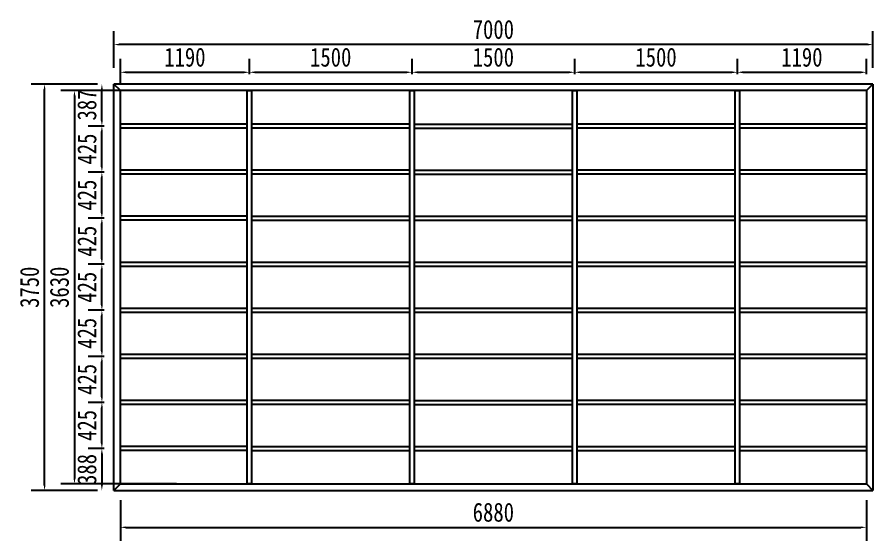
# Model space of a CAD drawing. Header units: millimetres. Extents: x -2018967 to 3675, y -751 to 1571936.
# Drawn here: x -1112248 to -1104356, y 1447392 to 1452225 of the extents above; entities that cross this region are included whole.
import ezdxf

# ---------------------------------------------------------------- set-up
doc = ezdxf.new("R2010")
doc.units = ezdxf.units.MM
doc.header["$LTSCALE"] = 1000
doc.layers.get('0').update_dxf_attribs({"linetype": 'CONTINUOUS'})
doc.layers.get('DEFPOINTS').update_dxf_attribs({"linetype": 'CONTINUOUS'})
doc.styles.add('黑体', font='simhei.ttf', dxfattribs={"width": 0.8})
doc.dimstyles.new('W&&50', dxfattribs={"dimtxt": 175, "dimasz": 50, "dimexe": 125, "dimexo": 150, "dimgap": 50, "dimtad": 1, "dimdec": 0, "dimzin": 0, "dimdsep": 46, "dimtxsty": '黑体', "dimcen": 0.09, "dimclrd": 1, "dimclre": 1, "dimclrt": 7, "dimazin": 2, "dimtfac": 1, "dimtdec": 0, "dimtix": 1, "dimtmove": 2, "dimatfit": 3, "dimfxl": 100, "dimtolj": 1, "dimtzin": 0, "dimarcsym": 0})

# ---------------------------------------------------------------- blocks, each defined once
blk = doc.blocks.new('*D330')
at = {"color": 1, "lineweight": -2, "transparency": 16777216}
for p, q in [((-1111506.4, 1451607.4), (-1112120.1, 1451607.4)), ((-1111995.1, 1447907.4), (-1111995.1, 1451557.4)), ((-1111506.4, 1447857.4), (-1112120.1, 1447857.4))]:
    blk.add_line(p, q, dxfattribs=at)
at = {"color": 1, "transparency": 16777216}
for points in [[(-1112003.4, 1451557.4), (-1111986.7, 1451557.4), (-1111995.1, 1451607.4)], [(-1112003.4, 1447907.4), (-1111986.7, 1447907.4), (-1111995.1, 1447857.4)]]:
    blk.add_solid(points, dxfattribs=at)
at = {"layer": 'DEFPOINTS', "color": 0, "transparency": 16777216}
for p in [(-1111995.1, 1451607.4), (-1111356.4, 1451607.4), (-1111356.4, 1447857.4)]:
    blk.add_point(p, dxfattribs=at)
at = {"color": 7, "transparency": 16777216, "insert": (-1112133.5, 1449732.4), "char_height": 175, "attachment_point": 5, "rotation": 90, "style": '黑体'}
blk.add_mtext('\\A1;3750', dxfattribs=at)
blk = doc.blocks.new('*D331')
at = {"color": 1, "lineweight": -2, "transparency": 16777216}
for p, q in [((-1111356.4, 1451757.4), (-1111356.4, 1452096.7)), ((-1104356.4, 1451757.4), (-1104356.4, 1452096.7)), ((-1104406.4, 1451971.7), (-1111306.4, 1451971.7))]:
    blk.add_line(p, q, dxfattribs=at)
at = {"color": 1, "transparency": 16777216}
for points in [[(-1111306.4, 1451980), (-1111306.4, 1451963.3), (-1111356.4, 1451971.7)], [(-1104406.4, 1451980), (-1104406.4, 1451963.3), (-1104356.4, 1451971.7)]]:
    blk.add_solid(points, dxfattribs=at)
at = {"layer": 'DEFPOINTS', "color": 0, "transparency": 16777216}
for p in [(-1111356.4, 1451971.7), (-1111356.4, 1451607.4), (-1104356.4, 1451607.4)]:
    blk.add_point(p, dxfattribs=at)
at = {"color": 7, "transparency": 16777216, "insert": (-1107856.4, 1452110.1), "char_height": 175, "attachment_point": 5, "style": '黑体'}
blk.add_mtext('\\A1;7000', dxfattribs=at)
blk = doc.blocks.new('*D322')
at = {"color": 1, "lineweight": -2, "transparency": 16777216}
for p, q in [((-1110778.4, 1451547.4), (-1111844.4, 1451547.4)), ((-1111719.4, 1451497.4), (-1111719.4, 1447967.4)), ((-1110778.4, 1447917.4), (-1111844.4, 1447917.4))]:
    blk.add_line(p, q, dxfattribs=at)
at = {"color": 1, "transparency": 16777216}
for points in [[(-1111727.7, 1451497.4), (-1111711.1, 1451497.4), (-1111719.4, 1451547.4)], [(-1111727.7, 1447967.4), (-1111711.1, 1447967.4), (-1111719.4, 1447917.4)]]:
    blk.add_solid(points, dxfattribs=at)
at = {"layer": 'DEFPOINTS', "color": 0, "transparency": 16777216}
for p in [(-1110628.4, 1451547.4), (-1111719.4, 1447917.4), (-1110628.4, 1447917.4)]:
    blk.add_point(p, dxfattribs=at)
at = {"color": 7, "transparency": 16777216, "insert": (-1111857.9, 1449732.4), "char_height": 175, "attachment_point": 5, "rotation": 90, "style": '黑体'}
blk.add_mtext('\\A1;3630', dxfattribs=at)
blk = doc.blocks.new('*D321')
at = {"color": 1, "lineweight": -2, "transparency": 16777216}
for p, q in [((-1111296.4, 1451605.7), (-1111296.4, 1451840.8)), ((-1110106.3, 1451697.4), (-1110106.3, 1451840.8)), ((-1111246.4, 1451715.8), (-1110156.3, 1451715.8))]:
    blk.add_line(p, q, dxfattribs=at)
at = {"color": 1, "transparency": 16777216}
for points in [[(-1111246.4, 1451724.1), (-1111246.4, 1451707.4), (-1111296.4, 1451715.8)], [(-1110156.3, 1451724.1), (-1110156.3, 1451707.4), (-1110106.3, 1451715.8)]]:
    blk.add_solid(points, dxfattribs=at)
at = {"layer": 'DEFPOINTS', "color": 0, "transparency": 16777216}
for p in [(-1110106.3, 1451715.8), (-1110106.3, 1451547.4), (-1111296.4, 1451455.7)]:
    blk.add_point(p, dxfattribs=at)
at = {"color": 7, "transparency": 16777216, "insert": (-1110701.3, 1451854.3), "char_height": 175, "attachment_point": 5, "style": '黑体'}
blk.add_mtext('\\A1;1190', dxfattribs=at)
blk = doc.blocks.new('*D325')
at = {"color": 1, "lineweight": -2, "transparency": 16777216}
for p, q in [((-1110106.3, 1451697.4), (-1110106.3, 1451840.8)), ((-1108606.3, 1451697.4), (-1108606.3, 1451840.8)), ((-1110056.3, 1451715.8), (-1108656.3, 1451715.8))]:
    blk.add_line(p, q, dxfattribs=at)
at = {"color": 1, "transparency": 16777216}
for points in [[(-1110056.3, 1451724.1), (-1110056.3, 1451707.4), (-1110106.3, 1451715.8)], [(-1108656.3, 1451724.1), (-1108656.3, 1451707.4), (-1108606.3, 1451715.8)]]:
    blk.add_solid(points, dxfattribs=at)
at = {"layer": 'DEFPOINTS', "color": 0, "transparency": 16777216}
for p in [(-1108606.3, 1451715.8), (-1110106.3, 1451547.4), (-1108606.3, 1451547.4)]:
    blk.add_point(p, dxfattribs=at)
at = {"color": 7, "transparency": 16777216, "insert": (-1109356.3, 1451854.3), "char_height": 175, "attachment_point": 5, "style": '黑体'}
blk.add_mtext('\\A1;1500', dxfattribs=at)
blk = doc.blocks.new('*D326')
at = {"color": 1, "lineweight": -2, "transparency": 16777216}
for p, q in [((-1108606.3, 1451697.4), (-1108606.3, 1451840.8)), ((-1107106.3, 1451697.4), (-1107106.3, 1451840.8)), ((-1108556.3, 1451715.8), (-1107156.3, 1451715.8))]:
    blk.add_line(p, q, dxfattribs=at)
at = {"color": 1, "transparency": 16777216}
for points in [[(-1108556.3, 1451724.1), (-1108556.3, 1451707.4), (-1108606.3, 1451715.8)], [(-1107156.3, 1451724.1), (-1107156.3, 1451707.4), (-1107106.3, 1451715.8)]]:
    blk.add_solid(points, dxfattribs=at)
at = {"layer": 'DEFPOINTS', "color": 0, "transparency": 16777216}
for p in [(-1107106.3, 1451715.8), (-1108606.3, 1451547.4), (-1107106.3, 1451547.4)]:
    blk.add_point(p, dxfattribs=at)
at = {"color": 7, "transparency": 16777216, "insert": (-1107856.3, 1451854.3), "char_height": 175, "attachment_point": 5, "style": '黑体'}
blk.add_mtext('\\A1;1500', dxfattribs=at)
blk = doc.blocks.new('*D327')
at = {"color": 1, "lineweight": -2, "transparency": 16777216}
for p, q in [((-1107106.3, 1451697.4), (-1107106.3, 1451840.8)), ((-1105606.3, 1451697.4), (-1105606.3, 1451840.8)), ((-1107056.3, 1451715.8), (-1105656.3, 1451715.8))]:
    blk.add_line(p, q, dxfattribs=at)
at = {"color": 1, "transparency": 16777216}
for points in [[(-1107056.3, 1451724.1), (-1107056.3, 1451707.4), (-1107106.3, 1451715.8)], [(-1105656.3, 1451724.1), (-1105656.3, 1451707.4), (-1105606.3, 1451715.8)]]:
    blk.add_solid(points, dxfattribs=at)
at = {"layer": 'DEFPOINTS', "color": 0, "transparency": 16777216}
for p in [(-1105606.3, 1451715.8), (-1107106.3, 1451547.4), (-1105606.3, 1451547.4)]:
    blk.add_point(p, dxfattribs=at)
at = {"color": 7, "transparency": 16777216, "insert": (-1106356.3, 1451854.3), "char_height": 175, "attachment_point": 5, "style": '黑体'}
blk.add_mtext('\\A1;1500', dxfattribs=at)
blk = doc.blocks.new('*D332')
at = {"color": 1, "lineweight": -2, "transparency": 16777216}
for p, q in [((-1105606.3, 1451697.4), (-1105606.3, 1451840.8)), ((-1104416.4, 1451697.4), (-1104416.4, 1451840.8)), ((-1105556.3, 1451715.8), (-1104466.4, 1451715.8))]:
    blk.add_line(p, q, dxfattribs=at)
at = {"color": 1, "transparency": 16777216}
for points in [[(-1105556.3, 1451724.1), (-1105556.3, 1451707.4), (-1105606.3, 1451715.8)], [(-1104466.4, 1451724.1), (-1104466.4, 1451707.4), (-1104416.4, 1451715.8)]]:
    blk.add_solid(points, dxfattribs=at)
at = {"layer": 'DEFPOINTS', "color": 0, "transparency": 16777216}
for p in [(-1104416.4, 1451715.8), (-1105606.3, 1451547.4), (-1104416.4, 1451547.4)]:
    blk.add_point(p, dxfattribs=at)
at = {"color": 7, "transparency": 16777216, "insert": (-1105011.3, 1451854.3), "char_height": 175, "attachment_point": 5, "style": '黑体'}
blk.add_mtext('\\A1;1190', dxfattribs=at)
blk = doc.blocks.new('*D333')
at = {"color": 1, "lineweight": -2, "transparency": 16777216}
for p, q in [((-1111296.4, 1447767.4), (-1111296.4, 1447392.2)), ((-1104416.4, 1447767.4), (-1104416.4, 1447392.2)), ((-1111246.4, 1447517.2), (-1104466.4, 1447517.2))]:
    blk.add_line(p, q, dxfattribs=at)
at = {"color": 1, "transparency": 16777216}
for points in [[(-1111246.4, 1447525.5), (-1111246.4, 1447508.8), (-1111296.4, 1447517.2)], [(-1104466.4, 1447525.5), (-1104466.4, 1447508.8), (-1104416.4, 1447517.2)]]:
    blk.add_solid(points, dxfattribs=at)
at = {"layer": 'DEFPOINTS', "color": 0, "transparency": 16777216}
for p in [(-1111296.4, 1447917.4), (-1104416.4, 1447917.4), (-1104416.4, 1447517.2)]:
    blk.add_point(p, dxfattribs=at)
at = {"color": 7, "transparency": 16777216, "insert": (-1107856.4, 1447655.6), "char_height": 175, "attachment_point": 5, "style": '黑体'}
blk.add_mtext('\\A1;6880', dxfattribs=at)
blk = doc.blocks.new('*U334')
blk.add_lwpolyline([(-20, 1815), (20, 1815), (20, -1815), (-20, -1815)], close=True)
blk = doc.blocks.new('*U335')
at = {"color": 0, "linetype": 'ByBlock', "lineweight": -2, "transparency": 16777216}
for p in [(0, 0), (1500, 0), (3000, 0), (4500, 0)]:
    blk.add_blockref('*U334', p, dxfattribs=at)
blk = doc.blocks.new('*D336')
at = {"color": 1, "lineweight": -2, "transparency": 16777216}
for p, q in [((-1111446.4, 1448245), (-1111591.7, 1448245)), ((-1111466.7, 1448195), (-1111466.7, 1447907.4)), ((-1111506.4, 1447857.4), (-1111591.7, 1447857.4))]:
    blk.add_line(p, q, dxfattribs=at)
at = {"color": 1, "transparency": 16777216}
for points in [[(-1111475, 1448195), (-1111458.4, 1448195), (-1111466.7, 1448245)], [(-1111475, 1447907.4), (-1111458.4, 1447907.4), (-1111466.7, 1447857.4)]]:
    blk.add_solid(points, dxfattribs=at)
at = {"layer": 'DEFPOINTS', "color": 0, "transparency": 16777216}
for p in [(-1111296.4, 1448245), (-1111466.7, 1447857.4), (-1111356.4, 1447857.4)]:
    blk.add_point(p, dxfattribs=at)
at = {"color": 7, "transparency": 16777216, "insert": (-1111604.2, 1448051.2), "char_height": 175, "attachment_point": 5, "rotation": 90, "style": '黑体'}
blk.add_mtext('\\A1;388', dxfattribs=at)
blk = doc.blocks.new('*D337')
at = {"color": 1, "lineweight": -2, "transparency": 16777216}
for p, q in [((-1111446.4, 1448670), (-1111591.7, 1448670)), ((-1111466.7, 1448295), (-1111466.7, 1448620)), ((-1111446.4, 1448245), (-1111591.7, 1448245))]:
    blk.add_line(p, q, dxfattribs=at)
at = {"color": 1, "transparency": 16777216}
for points in [[(-1111475, 1448620), (-1111458.4, 1448620), (-1111466.7, 1448670)], [(-1111475, 1448295), (-1111458.4, 1448295), (-1111466.7, 1448245)]]:
    blk.add_solid(points, dxfattribs=at)
at = {"layer": 'DEFPOINTS', "color": 0, "transparency": 16777216}
for p in [(-1111466.7, 1448670), (-1111296.4, 1448670), (-1111296.4, 1448245)]:
    blk.add_point(p, dxfattribs=at)
at = {"color": 7, "transparency": 16777216, "insert": (-1111604.2, 1448457.5), "char_height": 175, "attachment_point": 5, "rotation": 90, "style": '黑体'}
blk.add_mtext('\\A1;425', dxfattribs=at)
blk = doc.blocks.new('*D338')
at = {"color": 1, "lineweight": -2, "transparency": 16777216}
for p, q in [((-1111446.4, 1449095), (-1111591.7, 1449095)), ((-1111466.7, 1448720), (-1111466.7, 1449045)), ((-1111446.4, 1448670), (-1111591.7, 1448670))]:
    blk.add_line(p, q, dxfattribs=at)
at = {"color": 1, "transparency": 16777216}
for points in [[(-1111475, 1449045), (-1111458.4, 1449045), (-1111466.7, 1449095)], [(-1111475, 1448720), (-1111458.4, 1448720), (-1111466.7, 1448670)]]:
    blk.add_solid(points, dxfattribs=at)
at = {"layer": 'DEFPOINTS', "color": 0, "transparency": 16777216}
for p in [(-1111466.7, 1449095), (-1111296.4, 1449095), (-1111296.4, 1448670)]:
    blk.add_point(p, dxfattribs=at)
at = {"color": 7, "transparency": 16777216, "insert": (-1111604.2, 1448882.5), "char_height": 175, "attachment_point": 5, "rotation": 90, "style": '黑体'}
blk.add_mtext('\\A1;425', dxfattribs=at)
blk = doc.blocks.new('*D339')
at = {"color": 1, "lineweight": -2, "transparency": 16777216}
for p, q in [((-1111446.4, 1449520), (-1111591.7, 1449520)), ((-1111466.7, 1449145), (-1111466.7, 1449470)), ((-1111446.4, 1449095), (-1111591.7, 1449095))]:
    blk.add_line(p, q, dxfattribs=at)
at = {"color": 1, "transparency": 16777216}
for points in [[(-1111475, 1449470), (-1111458.4, 1449470), (-1111466.7, 1449520)], [(-1111475, 1449145), (-1111458.4, 1449145), (-1111466.7, 1449095)]]:
    blk.add_solid(points, dxfattribs=at)
at = {"layer": 'DEFPOINTS', "color": 0, "transparency": 16777216}
for p in [(-1111466.7, 1449520), (-1111296.4, 1449520), (-1111296.4, 1449095)]:
    blk.add_point(p, dxfattribs=at)
at = {"color": 7, "transparency": 16777216, "insert": (-1111604.2, 1449307.5), "char_height": 175, "attachment_point": 5, "rotation": 90, "style": '黑体'}
blk.add_mtext('\\A1;425', dxfattribs=at)
blk = doc.blocks.new('*D340')
at = {"color": 1, "lineweight": -2, "transparency": 16777216}
for p, q in [((-1111446.4, 1449945), (-1111591.7, 1449945)), ((-1111466.7, 1449570), (-1111466.7, 1449895)), ((-1111446.4, 1449520), (-1111591.7, 1449520))]:
    blk.add_line(p, q, dxfattribs=at)
at = {"color": 1, "transparency": 16777216}
for points in [[(-1111475, 1449895), (-1111458.4, 1449895), (-1111466.7, 1449945)], [(-1111475, 1449570), (-1111458.4, 1449570), (-1111466.7, 1449520)]]:
    blk.add_solid(points, dxfattribs=at)
at = {"layer": 'DEFPOINTS', "color": 0, "transparency": 16777216}
for p in [(-1111466.7, 1449945), (-1111296.4, 1449945), (-1111296.4, 1449520)]:
    blk.add_point(p, dxfattribs=at)
at = {"color": 7, "transparency": 16777216, "insert": (-1111604.2, 1449732.5), "char_height": 175, "attachment_point": 5, "rotation": 90, "style": '黑体'}
blk.add_mtext('\\A1;425', dxfattribs=at)
blk = doc.blocks.new('*D341')
at = {"color": 1, "lineweight": -2, "transparency": 16777216}
for p, q in [((-1111446.4, 1450370), (-1111591.7, 1450370)), ((-1111466.7, 1449995), (-1111466.7, 1450320)), ((-1111446.4, 1449945), (-1111591.7, 1449945))]:
    blk.add_line(p, q, dxfattribs=at)
at = {"color": 1, "transparency": 16777216}
for points in [[(-1111475, 1450320), (-1111458.4, 1450320), (-1111466.7, 1450370)], [(-1111475, 1449995), (-1111458.4, 1449995), (-1111466.7, 1449945)]]:
    blk.add_solid(points, dxfattribs=at)
at = {"layer": 'DEFPOINTS', "color": 0, "transparency": 16777216}
for p in [(-1111466.7, 1450370), (-1111296.4, 1450370), (-1111296.4, 1449945)]:
    blk.add_point(p, dxfattribs=at)
at = {"color": 7, "transparency": 16777216, "insert": (-1111604.2, 1450157.5), "char_height": 175, "attachment_point": 5, "rotation": 90, "style": '黑体'}
blk.add_mtext('\\A1;425', dxfattribs=at)
blk = doc.blocks.new('*D342')
at = {"color": 1, "lineweight": -2, "transparency": 16777216}
for p, q in [((-1111446.4, 1450795), (-1111591.7, 1450795)), ((-1111466.7, 1450420), (-1111466.7, 1450745)), ((-1111446.4, 1450370), (-1111591.7, 1450370))]:
    blk.add_line(p, q, dxfattribs=at)
at = {"color": 1, "transparency": 16777216}
for points in [[(-1111475, 1450745), (-1111458.4, 1450745), (-1111466.7, 1450795)], [(-1111475, 1450420), (-1111458.4, 1450420), (-1111466.7, 1450370)]]:
    blk.add_solid(points, dxfattribs=at)
at = {"layer": 'DEFPOINTS', "color": 0, "transparency": 16777216}
for p in [(-1111466.7, 1450795), (-1111296.4, 1450795), (-1111296.4, 1450370)]:
    blk.add_point(p, dxfattribs=at)
at = {"color": 7, "transparency": 16777216, "insert": (-1111604.2, 1450582.5), "char_height": 175, "attachment_point": 5, "rotation": 90, "style": '黑体'}
blk.add_mtext('\\A1;425', dxfattribs=at)
blk = doc.blocks.new('*D343')
at = {"color": 1, "lineweight": -2, "transparency": 16777216}
for p, q in [((-1111446.4, 1451220), (-1111591.7, 1451220)), ((-1111466.7, 1450845), (-1111466.7, 1451170)), ((-1111446.4, 1450795), (-1111591.7, 1450795))]:
    blk.add_line(p, q, dxfattribs=at)
at = {"color": 1, "transparency": 16777216}
for points in [[(-1111475, 1451170), (-1111458.4, 1451170), (-1111466.7, 1451220)], [(-1111475, 1450845), (-1111458.4, 1450845), (-1111466.7, 1450795)]]:
    blk.add_solid(points, dxfattribs=at)
at = {"layer": 'DEFPOINTS', "color": 0, "transparency": 16777216}
for p in [(-1111466.7, 1451220), (-1111296.4, 1451220), (-1111296.4, 1450795)]:
    blk.add_point(p, dxfattribs=at)
at = {"color": 7, "transparency": 16777216, "insert": (-1111604.2, 1451007.5), "char_height": 175, "attachment_point": 5, "rotation": 90, "style": '黑体'}
blk.add_mtext('\\A1;425', dxfattribs=at)
blk = doc.blocks.new('*D344')
at = {"color": 1, "lineweight": -2, "transparency": 16777216}
for p, q in [((-1111506.4, 1451607.4), (-1111591.7, 1451607.4)), ((-1111466.7, 1451270), (-1111466.7, 1451557.4)), ((-1111446.4, 1451220), (-1111591.7, 1451220))]:
    blk.add_line(p, q, dxfattribs=at)
at = {"color": 1, "transparency": 16777216}
for points in [[(-1111475, 1451557.4), (-1111458.4, 1451557.4), (-1111466.7, 1451607.4)], [(-1111475, 1451270), (-1111458.4, 1451270), (-1111466.7, 1451220)]]:
    blk.add_solid(points, dxfattribs=at)
at = {"layer": 'DEFPOINTS', "color": 0, "transparency": 16777216}
for p in [(-1111466.7, 1451607.4), (-1111356.4, 1451607.4), (-1111296.4, 1451220)]:
    blk.add_point(p, dxfattribs=at)
at = {"color": 7, "transparency": 16777216, "insert": (-1111604.2, 1451413.7), "char_height": 175, "attachment_point": 5, "rotation": 90, "style": '黑体'}
blk.add_mtext('\\A1;387', dxfattribs=at)
blk = doc.blocks.new('*U402')
for points in [[(-2269.8, -19.3), (-3440, -19.3), (-3440, 20.7), (-2269.8, 20.7)], [(-2229.8, 20), (-769.8, 20)], [(-729.8, 19.3), (730.2, 19.3)], [(770.2, 20), (2230.2, 20)], [(2270.2, 20), (3440, 20)], [(-769.8, -20), (-2229.8, -20)], [(730.2, -20.7), (-729.8, -20.7)], [(2230.2, -20), (770.2, -20)], [(3440, -20), (2270.2, -20)]]:
    blk.add_lwpolyline(points)
blk = doc.blocks.new('*U403')
at = {"color": 0, "linetype": 'ByBlock', "lineweight": -2, "transparency": 16777216}
for p in [(0, 0), (0, -425), (0, -850), (0, -1275), (0, -1700), (0, -2125), (0, -2550), (0, -2975)]:
    blk.add_blockref('*U402', p, dxfattribs=at)

msp = doc.modelspace()

# ---------------------------------------------------------------- linework, layer by layer
at = {"color": 3}
for p, q in [((-1111356.4, 1447857.4), (-1111356.4, 1451607.4)), ((-1111296.4, 1451547.4), (-1111356.4, 1451607.4)), ((-1104356.4, 1451607.4), (-1111356.4, 1451607.4)), ((-1104416.4, 1451547.4), (-1104356.4, 1451607.4)), ((-1104356.4, 1451607.4), (-1104356.4, 1447857.4)), ((-1111296.4, 1447917.4), (-1111296.4, 1451547.4)), ((-1104416.4, 1451547.4), (-1111296.4, 1451547.4)), ((-1104416.4, 1451547.4), (-1104416.4, 1447917.4)), ((-1111296.4, 1447917.4), (-1111356.4, 1447857.4)), ((-1111296.4, 1447917.4), (-1104416.4, 1447917.4)), ((-1104416.4, 1447917.4), (-1104356.4, 1447857.4)), ((-1111356.4, 1447857.4), (-1104356.4, 1447857.4))]:
    msp.add_line(p, q, dxfattribs=at)

# ---------------------------------------------------------------- block references
for name, p in [('*U335', (-1110106.3, 1449732.4)), ('*U403', (-1107856.4, 1451219.4))]:
    msp.add_blockref(name, p)

# ---------------------------------------------------------------- dimensions: what is measured, and where the dimension line sits
for base, p1, p2, picture, middle in [((-1111356.4, 1451971.7), (-1104356.4, 1451607.4), (-1111356.4, 1451607.4), '*D331', (-1107856.4, 1452110.1)), ((-1110106.3, 1451715.8), (-1111296.4, 1451455.7), (-1110106.3, 1451547.4), '*D321', (-1110701.3, 1451854.3)), ((-1108606.3, 1451715.8), (-1110106.3, 1451547.4), (-1108606.3, 1451547.4), '*D325', (-1109356.3, 1451854.3)), ((-1107106.3, 1451715.8), (-1108606.3, 1451547.4), (-1107106.3, 1451547.4), '*D326', (-1107856.3, 1451854.3)), ((-1105606.3, 1451715.8), (-1107106.3, 1451547.4), (-1105606.3, 1451547.4), '*D327', (-1106356.3, 1451854.3)), ((-1104416.4, 1451715.8), (-1105606.3, 1451547.4), (-1104416.4, 1451547.4), '*D332', (-1105011.3, 1451854.3)), ((-1104416.4, 1447517.2), (-1111296.4, 1447917.4), (-1104416.4, 1447917.4), '*D333', (-1107856.4, 1447655.6))]:
    dim = msp.add_linear_dim(base=base, p1=p1, p2=p2, dimstyle='W&&50')
    dim.commit()
    dim.dimension.update_dxf_attribs({"geometry": picture, "text_midpoint": middle})
for base, p1, p2, picture, middle in [((-1111995.1, 1451607.4), (-1111356.4, 1447857.4), (-1111356.4, 1451607.4), '*D330', (-1112133.5, 1449732.4)), ((-1111466.7, 1451607.4), (-1111296.4, 1451220), (-1111356.4, 1451607.4), '*D344', (-1111604.2, 1451413.7)), ((-1111719.4, 1447917.4), (-1110628.4, 1451547.4), (-1110628.4, 1447917.4), '*D322', (-1111857.9, 1449732.4)), ((-1111466.7, 1451220), (-1111296.4, 1450795), (-1111296.4, 1451220), '*D343', (-1111604.2, 1451007.5)), ((-1111466.7, 1450795), (-1111296.4, 1450370), (-1111296.4, 1450795), '*D342', (-1111604.2, 1450582.5)), ((-1111466.7, 1450370), (-1111296.4, 1449945), (-1111296.4, 1450370), '*D341', (-1111604.2, 1450157.5)), ((-1111466.7, 1449945), (-1111296.4, 1449520), (-1111296.4, 1449945), '*D340', (-1111604.2, 1449732.5)), ((-1111466.7, 1449520), (-1111296.4, 1449095), (-1111296.4, 1449520), '*D339', (-1111604.2, 1449307.5)), ((-1111466.7, 1449095), (-1111296.4, 1448670), (-1111296.4, 1449095), '*D338', (-1111604.2, 1448882.5)), ((-1111466.7, 1448670), (-1111296.4, 1448245), (-1111296.4, 1448670), '*D337', (-1111604.2, 1448457.5)), ((-1111466.7, 1447857.4), (-1111296.4, 1448245), (-1111356.4, 1447857.4), '*D336', (-1111604.2, 1448051.2))]:
    dim = msp.add_linear_dim(base=base, p1=p1, p2=p2, angle=90, dimstyle='W&&50')
    dim.commit()
    dim.dimension.update_dxf_attribs({"geometry": picture, "text_midpoint": middle})

doc.saveas('drawing.dxf')
